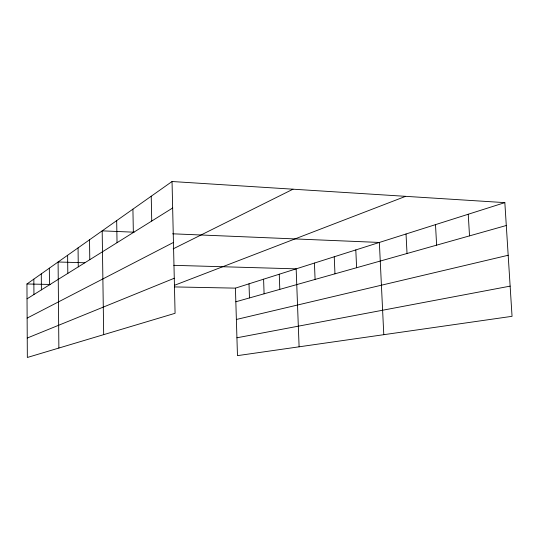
<?xml version="1.0" encoding="UTF-8"?>
<svg xmlns="http://www.w3.org/2000/svg" width="539" height="539" viewBox="0 0 539 539"><rect width="100%" height="100%" fill="white"/><g stroke="black" fill="none" stroke-linecap="round" stroke-linejoin="round"><path stroke-width="0.81" d="M172.042 181.522L175.081 313.294L27.341 357.478L26.95 283.986L172.042 181.522L504.841 202.63L512.05 316.319L237.47 355.639L235.422 288.136L504.841 202.63M27.031 298.835L172.655 207.993M27.132 318.098L173.45 242.442M173.181 248.856L293.014 189.196M27.24 338.034L174.272 278.245M174.36 285.347L405.618 196.337M235.833 301.779L506.289 225.504M236.372 319.472L508.176 255.257M236.931 337.785L510.137 286.128M26.95 283.986L50.43 284.457M174.589 286.923L235.422 288.136M84.832 262.769L58.091 261.994L58.872 348.046M173.774 265.329L296.16 268.853L299.105 346.813M134.117 232.194L102.181 230.854L103.683 334.645M172.642 233.805L379.362 242.449L383.788 334.685M468.243 214.246L469.516 235.88M435.499 224.635L436.624 245.151M406.029 233.987L407.026 253.498M355.807 249.928L356.609 267.721M334.241 256.773L334.968 273.819M314.432 263.059L315.086 279.431M279.263 274.216L279.808 289.376M263.591 279.195L264.09 293.809M249.011 283.817L249.469 297.932M151.23 196.216L151.742 221.037M132.917 209.152L133.349 232.511M116.68 220.619L117.037 242.685M89.528 239.794L89.784 259.69M78.061 247.893L78.276 266.866M67.624 255.264L67.813 273.394M49.339 268.173L49.473 284.835M41.287 273.866L41.395 289.867M33.842 279.121L33.937 294.523"/></g></svg>
